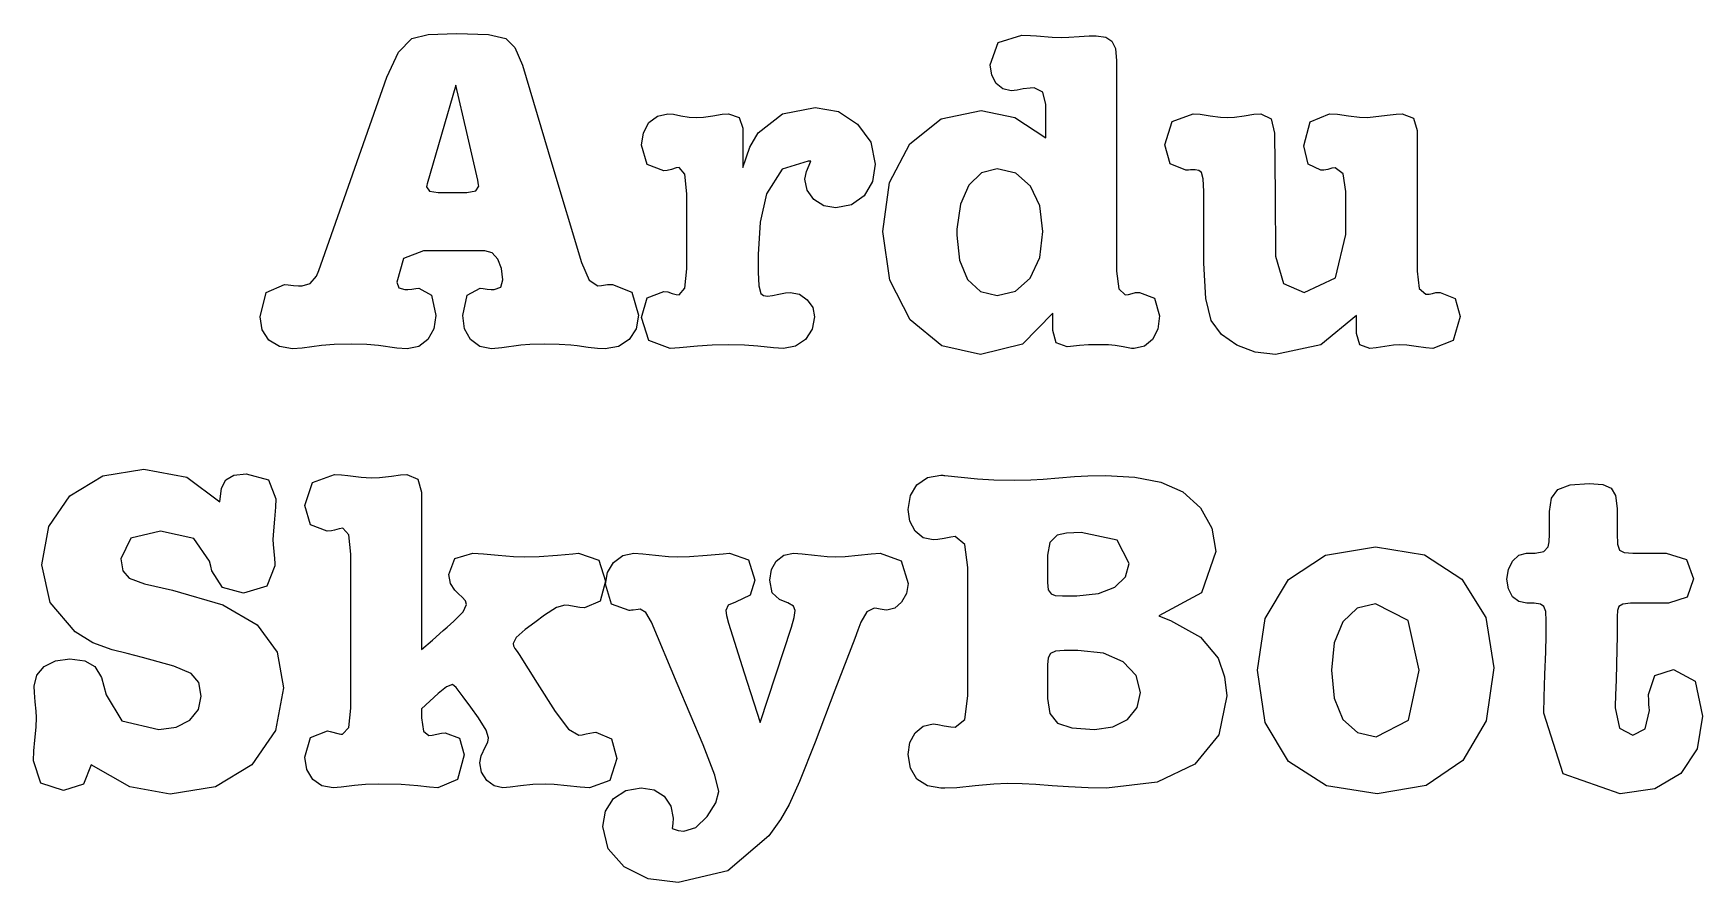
# Model space of a CAD drawing. Extents: x 0.6 to 41.3, y 0.6 to 21.3.
import ezdxf

# ---------------------------------------------------------------- set-up
doc = ezdxf.new("R2010")
doc.units = 0
doc.layers.add('Capa_1', color=7, linetype='CONTINUOUS')

msp = doc.modelspace()

# ---------------------------------------------------------------- linework, layer by layer
at = {"layer": 'Capa_1', "color": 7}
for points in [[(11.625927, 16.007335), (10.875216, 16.007335), (10.124505, 16.007335), (9.641902, 15.815424), (9.481038, 15.239691), (9.529013, 15.104224), (9.672949, 15.059069), (9.743502, 15.061891), (9.842283, 15.070358), (9.941058, 15.087291), (10.011616, 15.092935), (10.32488, 14.926424), (10.429305, 14.426891), (10.381324, 14.099513), (10.237394, 13.839869), (10.014435, 13.670535), (9.729394, 13.614091), (9.475391, 13.633846), (9.029483, 13.693113), (8.744435, 13.718513), (8.363438, 13.72698), (7.951394, 13.718513), (7.640949, 13.693113), (7.163994, 13.633846), (6.929749, 13.614091), (6.610838, 13.667713), (6.354016, 13.82858), (6.193149, 14.076935), (6.139527, 14.393024), (6.289105, 14.985694), (6.737838, 15.183249), (6.825327, 15.177605), (6.952327, 15.160671), (7.079327, 15.152205), (7.166816, 15.149383), (7.361549, 15.208649), (7.516772, 15.386449), (7.573216, 15.524738), (7.674816, 15.804138), (8.453749, 18.022405), (9.232683, 20.240671), (9.520547, 20.85591), (9.842283, 21.188938), (10.240213, 21.282066), (10.937305, 21.313116), (11.710591, 21.282066), (12.133927, 21.188938), (12.359702, 20.968799), (12.540327, 20.534183), (13.262816, 18.129649), (13.985305, 15.725116), (14.168744, 15.293316), (14.380416, 15.149383), (14.473544, 15.157849), (14.617483, 15.183249), (14.679572, 15.183249), (14.74166, 15.183249), (15.215788, 14.996983), (15.373838, 14.43818), (15.317388, 14.102335), (15.14806, 13.839869), (14.88841, 13.670535), (14.561038, 13.614091), (14.377588, 13.622558), (14.143349, 13.647958), (13.880877, 13.690291), (13.72566, 13.704402), (13.44061, 13.721335), (13.082194, 13.72698), (12.723769, 13.721335), (12.50646, 13.704402), (12.037969, 13.636669), (11.783972, 13.614091), (11.504566, 13.670535), (11.275972, 13.839869), (11.132035, 14.105158), (11.08406, 14.426891), (11.191302, 14.926427), (11.513038, 15.092938), (11.583591, 15.087294), (11.682372, 15.07036), (11.781147, 15.061894), (11.851705, 15.059071), (12.012569, 15.118338), (12.066194, 15.296138), (12.035147, 15.575538), (11.942016, 15.804138), (11.800902, 15.956538), (11.625927, 16.007338)], [(23.733791, 19.427869), (24.557877, 19.261355), (25.314235, 18.761824), (25.314235, 19.168224), (25.314235, 19.574624), (25.243677, 19.879419), (25.032013, 19.981024), (24.93041, 19.97538), (24.76108, 19.958446), (24.614322, 19.924574), (24.467569, 19.913285), (24.27001, 19.958435), (24.106324, 20.093907), (23.996255, 20.297105), (23.959569, 20.545463), (24.151477, 21.087324), (24.727213, 21.267952), (24.941699, 21.26513), (25.088458, 21.256663), (25.466633, 21.222791), (25.698058, 21.211502), (25.878677, 21.217146), (26.127035, 21.23408), (26.372566, 21.251013), (26.544724, 21.256657), (26.781785, 21.222785), (26.928547, 21.121191), (27.013208, 20.940563), (27.041435, 20.647057), (27.041435, 18.078835), (27.041435, 15.510613), (27.095052, 15.078813), (27.255924, 14.93488), (27.332122, 14.943346), (27.425258, 14.968746), (27.504274, 14.98568), (27.60588, 14.991324), (27.969941, 14.847391), (28.091302, 14.415602), (28.048963, 14.096691), (27.921969, 13.839869), (27.724408, 13.679002), (27.470413, 13.62538), (27.436547, 13.62538), (27.40268, 13.62538), (27.205124, 13.659246), (27.007569, 13.693113), (26.843874, 13.710046), (26.623747, 13.715691), (26.355633, 13.710046), (26.138324, 13.693113), (25.921008, 13.667713), (25.833524, 13.659246), (25.571052, 13.760846), (25.483569, 14.065646), (25.483569, 14.274491), (25.483569, 14.483335), (24.749788, 13.729802), (23.722502, 13.478624), (22.774233, 13.690291), (22.006591, 14.325291), (21.507058, 15.293302), (21.340547, 16.481457), (21.504235, 17.675255), (21.995302, 18.615057), (22.762947, 19.224655), (23.733791, 19.427857)], [(11.456594, 17.734538), (11.18566, 18.891649), (10.914727, 20.04876), (10.564772, 18.846494), (10.214816, 17.644227), (10.206349, 17.607538), (10.203527, 17.565205), (10.27408, 17.463602), (10.485749, 17.429738), (10.835705, 17.429738), (11.18566, 17.429738), (11.405791, 17.469246), (11.479172, 17.587783), (11.473527, 17.618824), (11.456594, 17.734538)], [(17.922658, 18.998891), (17.922658, 18.519113), (17.922658, 18.039335), (18.094813, 18.538866), (18.295191, 18.886002), (18.890677, 19.351666), (19.683724, 19.506891), (20.25381, 19.405285), (20.722302, 19.100491), (21.044033, 18.657399), (21.15128, 18.118358), (21.083544, 17.695021), (20.880347, 17.350713), (20.572722, 17.130577), (20.191724, 17.057202), (19.89821, 17.107999), (19.649858, 17.260402), (19.488988, 17.486177), (19.435369, 17.757113), (19.472055, 17.946199), (19.582124, 18.19738), (19.548258, 18.19738), (19.514391, 18.19738), (18.88221, 17.996999), (18.498391, 17.395869), (18.345988, 16.704421), (18.295191, 15.917024), (18.295191, 15.702535), (18.295191, 15.488046), (18.312124, 15.155024), (18.362924, 14.968758), (18.42501, 14.917958), (18.520969, 14.901024), (18.642322, 14.912313), (18.803191, 14.946183), (18.961233, 14.980049), (19.074124, 14.991338), (19.302722, 14.946183), (19.491813, 14.810716), (19.627277, 14.621624), (19.672435, 14.393024), (19.615988, 14.091046), (19.446658, 13.839869), (19.206766, 13.679002), (18.91608, 13.62538), (18.673366, 13.639491), (18.283902, 13.681824), (17.964991, 13.707224), (17.572702, 13.715691), (17.169124, 13.707224), (16.816347, 13.681824), (16.378902, 13.639491), (16.150302, 13.62538), (15.625369, 13.814469), (15.450391, 14.381735), (15.585858, 14.855869), (15.992258, 15.013913), (16.088213, 15.002624), (16.195458, 14.968755), (16.294235, 14.943355), (16.364791, 14.934888), (16.508724, 15.092933), (16.556702, 15.567066), (16.556702, 16.481466), (16.556702, 17.395866), (16.508724, 17.878463), (16.364791, 18.039333), (16.297058, 18.028044), (16.184169, 17.994174), (16.074102, 17.968774), (15.992258, 17.960307), (15.585858, 18.115527), (15.450391, 18.581196), (15.495547, 18.888816), (15.631013, 19.134352), (15.837035, 19.295216), (16.093858, 19.348841), (16.229324, 19.337552), (16.409947, 19.303682), (16.607502, 19.269813), (16.793769, 19.258524), (16.96028, 19.269813), (17.18888, 19.303685), (17.414658, 19.337549), (17.572702, 19.348838), (17.835166, 19.261346), (17.922658, 18.998882)], [(32.897194, 13.986624), (32.897194, 14.206758), (32.897194, 14.426891), (32.030769, 13.715691), (30.921638, 13.478624), (30.424924, 13.535069), (29.973372, 13.704402), (29.60366, 13.966869), (29.352483, 14.302713), (29.217013, 14.84458), (29.17186, 15.702535), (29.17186, 16.577424), (29.17186, 17.452313), (29.157749, 17.765577), (29.115422, 17.915158), (29.053333, 17.965955), (28.957377, 17.982888), (28.900933, 17.982888), (28.844488, 17.982888), (28.799333, 17.974421), (28.731599, 17.971599), (28.350599, 18.126821), (28.223599, 18.592488), (28.395755, 19.159752), (28.912222, 19.348844), (29.084377, 19.337555), (29.329911, 19.303685), (29.575441, 19.269816), (29.747599, 19.258527), (29.91693, 19.269816), (30.153999, 19.303688), (30.391063, 19.337552), (30.560399, 19.348841), (30.814397, 19.230305), (30.899066, 18.874707), (30.910355, 17.373285), (30.921644, 15.871863), (31.113552, 15.211463), (31.621555, 14.99133), (32.383552, 15.344107), (32.637555, 16.402441), (32.637555, 16.927374), (32.637555, 17.452307), (32.572641, 17.884105), (32.377911, 18.028041), (32.298886, 18.019574), (32.197288, 17.994174), (32.104152, 17.977241), (32.027955, 17.971596), (31.714686, 18.121171), (31.610266, 18.569907), (31.768308, 19.154105), (32.242444, 19.348841), (32.437174, 19.337552), (32.705288, 19.303682), (32.970572, 19.269813), (33.156844, 19.258524), (33.300774, 19.272635), (33.642266, 19.314977), (33.865216, 19.340377), (34.014799, 19.348844), (34.285727, 19.247241), (34.376044, 18.942444), (34.376044, 17.226533), (34.376044, 15.510621), (34.42966, 15.087288), (34.590533, 14.946177), (34.675194, 14.951821), (34.748577, 14.968755), (34.830416, 14.985688), (34.940488, 14.991333), (35.304549, 14.844577), (35.425911, 14.404313), (35.259394, 13.820113), (34.759866, 13.62538), (34.590527, 13.636669), (34.353466, 13.670535), (34.12486, 13.704402), (33.958355, 13.715691), (33.803127, 13.704402), (33.585822, 13.670535), (33.376972, 13.636669), (33.224577, 13.62538), (32.979041, 13.715691), (32.897199, 13.986624)], [(24.128902, 18.005457), (23.747899, 17.906677), (23.44028, 17.610346), (23.237077, 17.144677), (23.146769, 16.537902), (23.146766, 16.50121), (23.146769, 16.391146), (23.211677, 15.775902), (23.406413, 15.307413), (23.722499, 15.01108), (24.128902, 14.912302), (24.577633, 15.019546), (24.930413, 15.34128), (25.167477, 15.840813), (25.246502, 16.481457), (25.170297, 17.102343), (24.941702, 17.587768), (24.586099, 17.901032), (24.128902, 18.005457)], [(3.305045, 10.67898), (4.354909, 10.478602), (5.156423, 9.877469), (5.198759, 10.210491), (5.303179, 10.419335), (5.500731, 10.529402), (5.79989, 10.566091), (6.341753, 10.413691), (6.522379, 9.956491), (6.513912, 9.747646), (6.488512, 9.45978), (6.463112, 9.171913), (6.454645, 8.963069), (6.46029, 8.838891), (6.477223, 8.669558), (6.494156, 8.500224), (6.499801, 8.376046), (6.499801, 8.347824), (6.499801, 8.319602), (6.307887, 7.820069), (5.732156, 7.653558), (5.218509, 7.789024), (4.964512, 8.195424), (4.93629, 8.313958), (4.908067, 8.432491), (4.524242, 8.982824), (3.711445, 9.166269), (2.983312, 8.996935), (2.740601, 8.488935), (2.791401, 8.195424), (2.943801, 8.014802), (3.316331, 7.879335), (4.004956, 7.721291), (5.23262, 7.368513), (6.070826, 6.874624), (6.55342, 6.20858), (6.71429, 5.339335), (6.519553, 4.300758), (5.935356, 3.46538), (5.049176, 2.923513), (3.948512, 2.742891), (2.963556, 2.923513), (2.018112, 3.46538), (1.831845, 2.991246), (1.340779, 2.833202), (0.790445, 3.013824), (0.607001, 3.555691), (0.615467, 3.801224), (0.640867, 4.063691), (0.674734, 4.382602), (0.686023, 4.616846), (0.677556, 4.774891), (0.652156, 5.000669), (0.635223, 5.226446), (0.629579, 5.384491), (0.688845, 5.64978), (0.866645, 5.858624), (1.148867, 6.002558), (1.498823, 6.050535), (1.865712, 6.002558), (2.108423, 5.858624), (2.272112, 5.596158), (2.379356, 5.170002), (2.763179, 4.535002), (3.66629, 4.323335), (4.092442, 4.37978), (4.422645, 4.549113), (4.634309, 4.808758), (4.704867, 5.136135), (4.642776, 5.47198), (4.456512, 5.689291), (4.035998, 5.872735), (3.271179, 6.084402), (2.898648, 6.174713), (2.526115, 6.265024), (2.057623, 6.43718), (1.623001, 6.705291), (1.013401, 7.419313), (0.810201, 8.34218), (0.982356, 9.28198), (1.498823, 10.024224), (2.300334, 10.515291), (3.305045, 10.67898)], [(10.079967, 10.114535), (10.079967, 8.195424), (10.079967, 6.276313), (10.345256, 6.507735), (10.610545, 6.739158), (10.70932, 6.823824), (10.87019, 6.964935), (11.098787, 7.196358), (11.17499, 7.371335), (11.14959, 7.461646), (11.073392, 7.551958), (10.983081, 7.636624), (10.89277, 7.721291), (10.782701, 7.88498), (10.746015, 8.105113), (10.892767, 8.49458), (11.333037, 8.624402), (11.589856, 8.613113), (11.953926, 8.579246), (12.320809, 8.54538), (12.586104, 8.534091), (12.952987, 8.54538), (13.398904, 8.579246), (13.768609, 8.613113), (13.906904, 8.624402), (14.406431, 8.455069), (14.572948, 7.947069), (14.44312, 7.456002), (14.053659, 7.292313), (13.940765, 7.30078), (13.805304, 7.32618), (13.675476, 7.35158), (13.579526, 7.360046), (13.37632, 7.297958), (13.082815, 7.111691), (12.845748, 6.936713), (12.608681, 6.761735), (12.388545, 6.569824), (12.31517, 6.423069), (12.326459, 6.363802), (12.360331, 6.298891), (12.411131, 6.225513), (12.461931, 6.152135), (12.902198, 5.457869), (13.342465, 4.763602), (13.667015, 4.331802), (13.918198, 4.187869), (13.997215, 4.196335), (14.09882, 4.221735), (14.276615, 4.247135), (14.335887, 4.255602), (14.716881, 4.094735), (14.843887, 3.612135), (14.67737, 3.078735), (14.177843, 2.900935), (13.952059, 2.912224), (13.635976, 2.946091), (13.319881, 2.979958), (13.094109, 2.991246), (12.792126, 2.979958), (12.495798, 2.946091), (12.241795, 2.912224), (12.06682, 2.900935), (11.855151, 2.946091), (11.671709, 3.081558), (11.544706, 3.279113), (11.502376, 3.510535), (11.53624, 3.677046), (11.637843, 3.905646), (11.697106, 4.015713), (11.716862, 4.120135), (11.65477, 4.309224), (11.468506, 4.605558), (11.28224, 4.865202), (11.095973, 5.124846), (10.923815, 5.34498), (10.836329, 5.418358), (10.692392, 5.364735), (10.486373, 5.203869), (10.283173, 5.017602), (10.079973, 4.831335), (10.079973, 4.718446), (10.079973, 4.605558), (10.125126, 4.283824), (10.260595, 4.17658), (10.342437, 4.185046), (10.452506, 4.210446), (10.565392, 4.235846), (10.655706, 4.244313), (11.002837, 4.108846), (11.118551, 3.702446), (10.957681, 3.101313), (10.475084, 2.900935), (10.274704, 2.912224), (9.989662, 2.946091), (9.586084, 2.979958), (9.030106, 2.991246), (8.708373, 2.98278), (8.443084, 2.95738), (8.121351, 2.915046), (7.923795, 2.900935), (7.647218, 2.951735), (7.427084, 3.104135), (7.283151, 3.346846), (7.235173, 3.646002), (7.373462, 4.128602), (7.788329, 4.289469), (7.853234, 4.272535), (8.070551, 4.221735), (8.112884, 4.213269), (8.149573, 4.210446), (8.301973, 4.368491), (8.352773, 4.842624), (8.352773, 6.722224), (8.352773, 8.601824), (8.304795, 9.075958), (8.160862, 9.234002), (8.070551, 9.222713), (7.957662, 9.188846), (7.87864, 9.171913), (7.77704, 9.166269), (7.37064, 9.321491), (7.235173, 9.787158), (7.415795, 10.354424), (7.957662, 10.543513), (8.129818, 10.537869), (8.28504, 10.520935), (8.606773, 10.478602), (8.849484, 10.464491), (9.052684, 10.47578), (9.346195, 10.509646), (9.569148, 10.535046), (9.718729, 10.543513), (9.989659, 10.436269), (10.079973, 10.114535)], [(29.462637, 8.669558), (29.115498, 7.65638), (28.074104, 7.100402), (28.215215, 7.043958), (28.356326, 6.987513), (29.087276, 6.581113), (29.519081, 6.061824), (29.679942, 5.613091), (29.73357, 5.147424), (29.538831, 4.193513), (28.954637, 3.476669), (28.031765, 3.036402), (26.798459, 2.889646), (26.346901, 2.898113), (25.87277, 2.923513), (25.472015, 2.951735), (25.071259, 2.979958), (24.741056, 2.996891), (24.382637, 3.002535), (24.049612, 2.988424), (23.592415, 2.946091), (23.146504, 2.903758), (22.847348, 2.889646), (22.802192, 2.889646), (22.757037, 2.889646), (22.429659, 2.946091), (22.170015, 3.115424), (22.009148, 3.377891), (21.955526, 3.713735), (21.997859, 4.004424), (22.124859, 4.244313), (22.325237, 4.40518), (22.565126, 4.458802), (22.683659, 4.447513), (22.836059, 4.413646), (22.994104, 4.388246), (23.106992, 4.37978), (23.33559, 4.571691), (23.411792, 5.147424), (23.411792, 6.710935), (23.411792, 8.274446), (23.33559, 8.841713), (23.106992, 9.030802), (22.994104, 9.019513), (22.836059, 8.985646), (22.683659, 8.960246), (22.565126, 8.95178), (22.325237, 9.005402), (22.124859, 9.166269), (21.997859, 9.406158), (21.955526, 9.696846), (22.009148, 10.032691), (22.170015, 10.295158), (22.429659, 10.472958), (22.757037, 10.532224), (22.779615, 10.532224), (22.802192, 10.532224), (22.830415, 10.523758), (22.847348, 10.520935), (23.248104, 10.481424), (23.648859, 10.441913), (24.043967, 10.416513), (24.55197, 10.408046), (24.947078, 10.413691), (25.251881, 10.430624), (25.635704, 10.464491), (26.019526, 10.498358), (26.338434, 10.515291), (26.775881, 10.520935), (27.484256, 10.481424), (28.119259, 10.362891), (28.66112, 10.125824), (29.090104, 9.730713), (29.369498, 9.234002), (29.462637, 8.669558)], [(39.256279, 7.077824), (39.256279, 6.846402), (39.256279, 6.61498), (39.250634, 6.265024), (39.24499, 5.915069), (39.233701, 5.536891), (39.222412, 5.158713), (39.213945, 4.896246), (39.211123, 4.853913), (39.318367, 4.35438), (39.640101, 4.187869), (39.944898, 4.337446), (40.046501, 4.78618), (40.043679, 4.865202), (40.035212, 4.921646), (40.035206, 4.986558), (40.035212, 5.068402), (40.026745, 5.136135), (40.023923, 5.181291), (40.176323, 5.638491), (40.633526, 5.790891), (41.16692, 5.505846), (41.344723, 4.650713), (41.212079, 3.854846), (40.814145, 3.250891), (40.179142, 2.878358), (39.335301, 2.75418), (37.938301, 3.245246), (37.472634, 4.718446), (37.478279, 5.113558), (37.495212, 5.666713), (37.520612, 6.219869), (37.529079, 6.61498), (37.529079, 6.795602), (37.529079, 6.976224), (37.514967, 7.204824), (37.472637, 7.32618), (37.390792, 7.385446), (37.23557, 7.405202), (37.145259, 7.405202), (37.054948, 7.405202), (36.860215, 7.444713), (36.704992, 7.563246), (36.603392, 7.755158), (36.569526, 7.992224), (36.603392, 8.232113), (36.704992, 8.432491), (36.863037, 8.576424), (37.043659, 8.624402), (37.150904, 8.624402), (37.258148, 8.624402), (37.472637, 8.663913), (37.574237, 8.782446), (37.599637, 8.903802), (37.608104, 9.087246), (37.608104, 9.363824), (37.608104, 9.640402), (37.658904, 9.973424), (37.811306, 10.182269), (38.110459, 10.292335), (38.578948, 10.329024), (38.909148, 10.300802), (39.109526, 10.216135), (39.219592, 10.035513), (39.256284, 9.719424), (39.256284, 9.414624), (39.256284, 9.109824), (39.270395, 8.844535), (39.312734, 8.703424), (39.428445, 8.644158), (39.640112, 8.624402), (40.046512, 8.624402), (40.452912, 8.624402), (40.952443, 8.46918), (41.118957, 8.003513), (40.966554, 7.55478), (40.509359, 7.405202), (40.046512, 7.405202), (39.583668, 7.405202), (39.394576, 7.385446), (39.301445, 7.32618), (39.267579, 7.22458), (39.25629, 7.077824)], [(25.353481, 7.913202), (25.376059, 7.729758), (25.443795, 7.63098), (25.54257, 7.597113), (25.726017, 7.585824), (25.900995, 7.585824), (26.075973, 7.585824), (26.600904, 7.639446), (27.001662, 7.800313), (27.264126, 8.051491), (27.351617, 8.376046), (27.058101, 8.943313), (26.177573, 9.132402), (25.816326, 9.115469), (25.590551, 9.064669), (25.412748, 8.886869), (25.353484, 8.579246), (25.353484, 8.246224), (25.353484, 7.913202)], [(17.573848, 6.91978), (17.95767, 5.706224), (18.341492, 4.492669), (18.725315, 5.655424), (19.109137, 6.81818), (19.176867, 7.055246), (19.199445, 7.22458), (19.154287, 7.334646), (19.01882, 7.416491), (18.917223, 7.456002), (18.815623, 7.495513), (18.637817, 7.659202), (18.578553, 7.969646), (18.618062, 8.226469), (18.736598, 8.432491), (18.925684, 8.576424), (19.154287, 8.624402), (19.368773, 8.613113), (19.673576, 8.579246), (19.978373, 8.54538), (20.192865, 8.534091), (20.418639, 8.54538), (20.734734, 8.579246), (21.050817, 8.613113), (21.276598, 8.624402), (21.784595, 8.440958), (21.953934, 7.890624), (21.914417, 7.645091), (21.79589, 7.42778), (21.632195, 7.283846), (21.434642, 7.235869), (21.372548, 7.241513), (21.276598, 7.258446), (21.189106, 7.27538), (21.129842, 7.281024), (20.946395, 7.196358), (20.802465, 6.942358), (20.729087, 6.744802), (20.655709, 6.547246), (20.170287, 5.282891), (19.684865, 4.018535), (19.301039, 3.050513), (19.052687, 2.494535), (18.843839, 2.127646), (18.555976, 1.726891), (17.551265, 0.871758), (16.343356, 0.586713), (15.612398, 0.682669), (15.022556, 0.970535), (14.63309, 1.40798), (14.503265, 1.952669), (14.568176, 2.333669), (14.762909, 2.641291), (15.067709, 2.836024), (15.440242, 2.900935), (15.756331, 2.850135), (16.004687, 2.697735), (16.165553, 2.455024), (16.219178, 2.155869), (16.213534, 2.031691), (16.196601, 1.907513), (16.340534, 1.856713), (16.478823, 1.83978), (16.775156, 1.930091), (17.054556, 2.201024), (17.266223, 2.534046), (17.336778, 2.810624), (17.240823, 3.208558), (16.952956, 3.950802), (16.320778, 5.44658), (15.688601, 6.942358), (15.553134, 7.179424), (15.417667, 7.258446), (15.369687, 7.252802), (15.248337, 7.235869), (15.231404, 7.235869), (15.203181, 7.235869), (15.172137, 7.227402), (15.146737, 7.22458), (14.714934, 7.385446), (14.571001, 7.868046), (14.618981, 8.158735), (14.762912, 8.398624), (14.98869, 8.567958), (15.259623, 8.624402), (15.482578, 8.613113), (15.790201, 8.579275), (16.10629, 8.545408), (16.332067, 8.534119), (16.619934, 8.545408), (17.054556, 8.579275), (17.444023, 8.613141), (17.596426, 8.62443), (18.06209, 8.460741), (18.217312, 7.969675), (18.098776, 7.602786), (17.743178, 7.427808), (17.565378, 7.360075), (17.506115, 7.224608), (17.523048, 7.103252), (17.573845, 6.919808)], [(33.403517, 2.75418), (32.16174, 2.951735), (31.236051, 3.544402), (30.668784, 4.495491), (30.479695, 5.768313), (30.668784, 7.032669), (31.236051, 7.980935), (32.144806, 8.582069), (33.358362, 8.782446), (34.557803, 8.584891), (35.469384, 7.992224), (36.053578, 7.055246), (36.248317, 5.824758), (36.059226, 4.537824), (35.491962, 3.56698), (34.597315, 2.95738), (33.403517, 2.75418)], [(33.358362, 7.393913), (32.912448, 7.283846), (32.56814, 6.953646), (32.35647, 6.442824), (32.285917, 5.768313), (32.35647, 5.085335), (32.56814, 4.571691), (32.918092, 4.249958), (33.38094, 4.142713), (34.168337, 4.549113), (34.430806, 5.768313), (34.162692, 6.987513), (33.358362, 7.393913)], [(27.622551, 5.226446), (27.518126, 5.644135), (27.204862, 5.971513), (26.719437, 6.18318), (26.098551, 6.253735), (25.929217, 6.253735), (25.759884, 6.253735), (25.553859, 6.23398), (25.432506, 6.174713), (25.373237, 6.073113), (25.353481, 5.90378), (25.353481, 5.491735), (25.353481, 5.079691), (25.415567, 4.715624), (25.601837, 4.48138), (25.95179, 4.362846), (26.504948, 4.323335), (26.953678, 4.385424), (27.306459, 4.571691), (27.543523, 4.859558), (27.622548, 5.226446)]]:
    msp.add_lwpolyline(points, dxfattribs=at)

doc.saveas('drawing.dxf')
